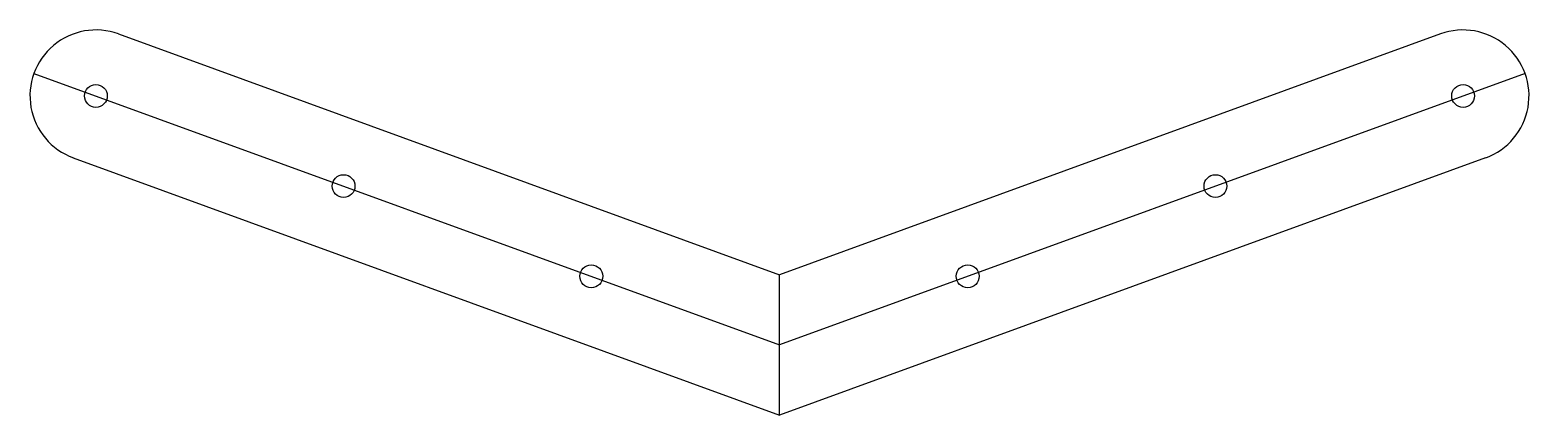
# Model space of a CAD drawing. Extents: x 0 to 853, y 0 to 219.
import ezdxf

# ---------------------------------------------------------------- set-up
doc = ezdxf.new("R2010")
doc.units = 0
doc.header["$MEASUREMENT"] = 0
doc.layers.get('0').update_dxf_attribs({"linetype": 'CONTINUOUS'})

msp = doc.modelspace()

# ---------------------------------------------------------------- linework, layer by layer
for p, q in [((50.33, 216.74), (426.53, 79.81)), ((802.73, 216.74), (426.53, 79.81)), ((24.67, 146.27), (426.53, 0)), ((828.38, 146.27), (426.53, 0))]:
    msp.add_line(p, q)
at = {"color": 1}
for p, q in [((2.26, 194.33), (426.53, 39.91)), ((850.79, 194.33), (426.53, 39.91)), ((426.53, 0), (426.53, 79.81))]:
    msp.add_line(p, q, dxfattribs=at)
for centre in [(37.5, 181.51), (815.56, 181.51), (178.45, 130.2), (674.6, 130.2), (319.41, 78.9), (533.65, 78.9)]:
    msp.add_circle(centre, 6.5)
for centre, start, end in [((37.5, 181.51), 69.9995, 249.9995), ((815.56, 181.51), 290.0005, 110.0005)]:
    msp.add_arc(centre, 37.5, start, end)

doc.saveas('drawing.dxf')
